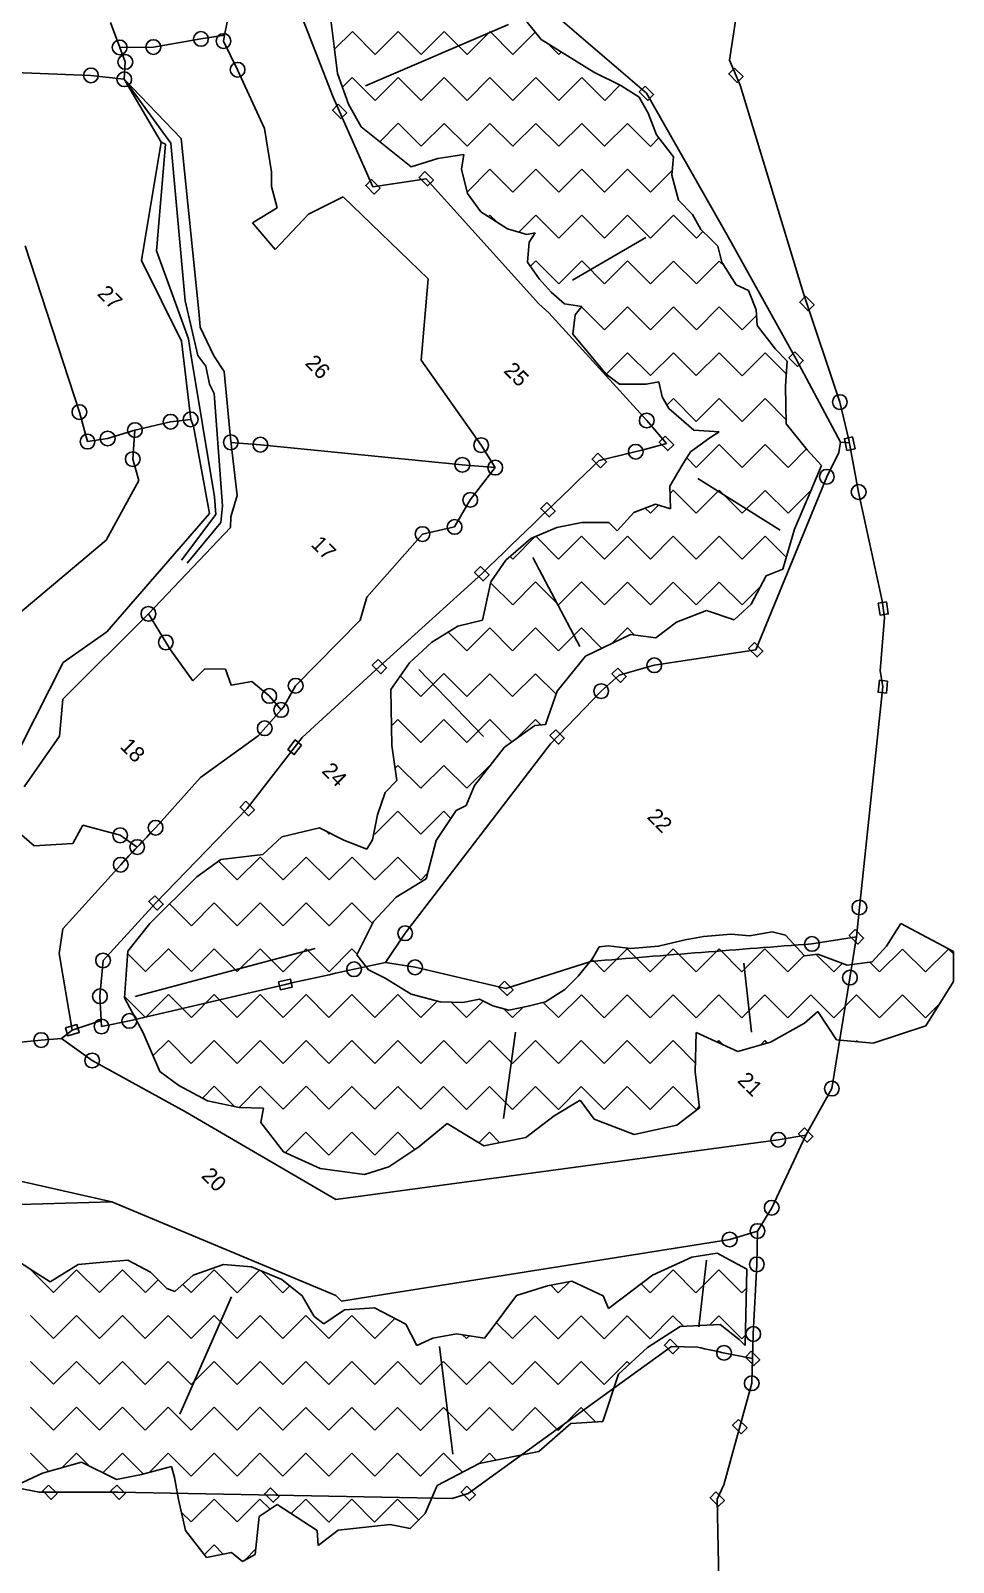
# Model space of a CAD drawing. Header units: metres. Extents: x 344416 to 346002, y 1760973 to 1763559.
# Drawn here: x 345371 to 345908, y 1761837 to 1762729 of the extents above; entities that cross this region are included whole.
import ezdxf

# ---------------------------------------------------------------- set-up
doc = ezdxf.new("R2010")
doc.units = ezdxf.units.M
doc.header["$MEASUREMENT"] = 0
for name, color, linetype in [('LINE_WATER', 4, 'Continuous'), ('POLY_HATCH', 12, 'Continuous'), ('POLY_PARCEL', 6, 'Continuous'), ('POLY_WATER', 4, 'Continuous'), ('SYM_ARROW', 1, 'Continuous'), ('TEXT_PARCEL', 7, 'Continuous'), ('V_BOUND_LINE', 7, 'Continuous')]:
    doc.layers.add(name, color=color, linetype=linetype)
doc.styles.add('TEXT_MAP', font='')
doc.styles.get('TEXT_MAP').set_extended_font_data('Kruti Dev 050')

msp = doc.modelspace()

# ---------------------------------------------------------------- linework, layer by layer
for points in [[(345780.58, 1762707.3), (345785.53, 1762702.34), (345782.11, 1762698.92), (345777.15, 1762703.88)], [(345728.5, 1762696.82), (345733.46, 1762691.86), (345730.03, 1762688.44), (345725.07, 1762693.39)], [(345549.91, 1762686.26), (345554.86, 1762681.31), (345551.43, 1762677.88), (345546.48, 1762682.84)], [(345600.4, 1762647.05), (345605.35, 1762642.09), (345601.92, 1762638.66), (345596.97, 1762643.62)], [(345569.31, 1762642.35), (345574.27, 1762637.39), (345570.84, 1762633.97), (345565.88, 1762638.92)], [(345821.95, 1762574.42), (345826.9, 1762569.47), (345823.47, 1762566.04), (345818.52, 1762571)], [(345815.6, 1762542.01), (345820.56, 1762537.05), (345817.13, 1762533.63), (345812.17, 1762538.59)], [(345740.21, 1762492.96), (345745.16, 1762488), (345741.73, 1762484.57), (345736.78, 1762489.53)], [(345849.22, 1762492.54), (345850.71, 1762485.69), (345845.98, 1762484.66), (345844.48, 1762491.51)], [(345701.09, 1762482.99), (345706.05, 1762478.03), (345702.62, 1762474.61), (345697.66, 1762479.57)], [(345671.22, 1762454.36), (345676.18, 1762449.4), (345672.75, 1762445.98), (345667.8, 1762450.93)], [(345632.72, 1762417.1), (345637.67, 1762412.14), (345634.24, 1762408.72), (345629.29, 1762413.67)], [(345868.98, 1762396.42), (345870.03, 1762389.49), (345865.23, 1762388.77), (345864.18, 1762395.7)], [(345792.16, 1762372.84), (345797.12, 1762367.88), (345793.69, 1762364.46), (345788.73, 1762369.42)], [(345573.11, 1762363), (345578.07, 1762358.05), (345574.64, 1762354.62), (345569.68, 1762359.58)], [(345712.58, 1762357.93), (345717.54, 1762352.98), (345714.11, 1762349.55), (345709.15, 1762354.51)], [(345869.67, 1762350.35), (345868.93, 1762343.38), (345864.11, 1762343.89), (345864.85, 1762350.86)], [(345676.52, 1762322.02), (345681.47, 1762317.06), (345678.04, 1762313.64), (345673.09, 1762318.6)], [(345528.6, 1762313.14), (345524.31, 1762307.59), (345520.48, 1762310.55), (345524.76, 1762316.1)], [(345496.22, 1762280.35), (345501.17, 1762275.4), (345497.74, 1762271.97), (345492.79, 1762276.93)], [(345443.08, 1762225.4), (345448.03, 1762220.45), (345444.6, 1762217.02), (345439.65, 1762221.98)], [(345850.77, 1762205.64), (345855.72, 1762200.68), (345852.29, 1762197.26), (345847.34, 1762202.21)], [(345515.23, 1762175.33), (345522.07, 1762176.87), (345523.13, 1762172.14), (345516.29, 1762170.6)], [(345646.7, 1762175.59), (345651.65, 1762170.63), (345648.22, 1762167.21), (345643.27, 1762172.16)], [(345391.08, 1762148.36), (345397.8, 1762150.33), (345399.17, 1762145.68), (345392.44, 1762143.71)], [(345821.27, 1762090.18), (345826.23, 1762085.22), (345822.8, 1762081.79), (345817.84, 1762086.75)], [(345743.15, 1761967.07), (345748.11, 1761962.12), (345744.68, 1761958.69), (345739.72, 1761963.65)], [(345790.29, 1761960.11), (345795.24, 1761955.16), (345791.81, 1761951.73), (345786.86, 1761956.69)], [(345782.88, 1761920.43), (345787.83, 1761915.48), (345784.4, 1761912.05), (345779.45, 1761917.01)], [(345381.35, 1761882.24), (345386.3, 1761877.29), (345382.87, 1761873.86), (345377.92, 1761878.82)], [(345420.95, 1761882.2), (345425.91, 1761877.24), (345422.48, 1761873.82), (345417.52, 1761878.78)], [(345510.53, 1761880.55), (345515.48, 1761875.59), (345512.05, 1761872.17), (345507.1, 1761877.12)], [(345624.82, 1761881.5), (345629.78, 1761876.54), (345626.35, 1761873.12), (345621.4, 1761878.08)], [(345769.74, 1761878.22), (345774.69, 1761873.26), (345771.26, 1761869.84), (345766.31, 1761874.8)]]:
    msp.add_lwpolyline(points, close=True)
for centre in [(345422.71, 1762719.37), (345442.3, 1762719.57), (345469.99, 1762724.27), (345483.12, 1762723.05), (345425.99, 1762710.91), (345405.95, 1762703.05), (345425.35, 1762700.81), (345491.31, 1762706.36), (345399.26, 1762507.01), (345841.84, 1762512.83), (345431.59, 1762496.55), (345452.32, 1762501.38), (345464.02, 1762502.75), (345729.45, 1762502.12), (345403.96, 1762489.8), (345415.69, 1762491.62), (345487.41, 1762489.38), (345504.59, 1762488.02), (345633.08, 1762487.72), (345430.29, 1762479.61), (345723.07, 1762483.9), (345622.13, 1762476.29), (345641.27, 1762474.67), (345834.3, 1762469.33), (345852.8, 1762460.45), (345626.72, 1762455.88), (345598.95, 1762435.98), (345617.62, 1762440.11), (345439.45, 1762389.53), (345449.58, 1762372.89), (345733.86, 1762359.58), (345525.11, 1762347.64), (345702.96, 1762344.51), (345509.75, 1762341.73), (345516.67, 1762333.57), (345507.13, 1762322.87), (345443.62, 1762264.94), (345422.97, 1762260.56), (345432.9, 1762253.69), (345423.3, 1762243.43), (345853.23, 1762218.53), (345588.84, 1762203.52), (345825.61, 1762197.32), (345413.06, 1762187.68), (345594.62, 1762183.69), (345559.13, 1762182.55), (345847.71, 1762177.69), (345411.21, 1762166.85), (345412.14, 1762149.25), (345428.34, 1762152.48), (345377, 1762141.34), (345406.7, 1762129.42), (345837.21, 1762113.06), (345806.03, 1762083.29), (345802.22, 1762043.69), (345777.73, 1762025.2), (345793.94, 1762030.09), (345793.55, 1762010.71), (345791.48, 1761970.18), (345774.48, 1761959.18), (345790.6, 1761941.47)]:
    msp.add_circle(centre, 4.29)
at = {"layer": 'LINE_WATER'}
for p, q in [((345425.35, 1762700.81), (345452.42, 1762663.58)), ((345444.06, 1762600.83), (345449.42, 1762662.95)), ((345449.42, 1762662.95), (345446.88, 1762664.08)), ((345452.42, 1762663.58), (345460.78, 1762571.81)), ((345462.76, 1762549.72), (345444.06, 1762600.83)), ((345460.78, 1762571.81), (345468.11, 1762540)), ((345463.87, 1762541.98), (345462.76, 1762549.72)), ((345477.86, 1762457.71), (345463.87, 1762541.98)), ((345468.11, 1762540), (345472.79, 1762533.76)), ((345472.79, 1762533.76), (345474.97, 1762523.17)), ((345474.97, 1762523.17), (345477.77, 1762517.87)), ((345477.77, 1762517.87), (345482.6, 1762452.49)), ((345478.64, 1762447.27), (345477.86, 1762457.71)), ((345458.7, 1762420.81), (345478.64, 1762447.27)), ((345482.6, 1762452.49), (345481.6, 1762442.75)), ((345481.6, 1762442.75), (345461.97, 1762419.09))]:
    msp.add_line(p, q, dxfattribs=at)
at = {"layer": 'POLY_HATCH'}
for p, q in [((345545.67, 1762735.38), (345547.62, 1762719.81)), ((345668.07, 1762723.96), (345654.94, 1762740.03)), ((345698.72, 1762704.96), (345668.07, 1762723.96)), ((345547.62, 1762719.81), (345549.57, 1762704.25)), ((345549.57, 1762704.25), (345555.9, 1762686.24)), ((345714.29, 1762697.16), (345698.72, 1762704.96)), ((345724.99, 1762690.34), (345714.29, 1762697.16)), ((345730.35, 1762681.09), (345724.99, 1762690.34)), ((345555.9, 1762686.24), (345563.2, 1762673.1)), ((345735.21, 1762668.44), (345730.35, 1762681.09)), ((345563.2, 1762673.1), (345592.39, 1762649.72)), ((345744.98, 1762655.65), (345735.21, 1762668.44)), ((345592.39, 1762649.72), (345607.95, 1762654.57)), ((345607.95, 1762654.57), (345623.03, 1762656.98)), ((345623.03, 1762656.98), (345621.7, 1762648.36)), ((345744.01, 1762644.95), (345744.98, 1762655.65)), ((345621.7, 1762648.36), (345625.1, 1762634.25)), ((345747.9, 1762630.35), (345744.01, 1762644.95)), ((345625.1, 1762634.25), (345632.89, 1762623.54)), ((345756.17, 1762622.07), (345747.9, 1762630.35)), ((345632.89, 1762623.54), (345648.46, 1762613.8)), ((345761.04, 1762613.31), (345756.17, 1762622.07)), ((345648.46, 1762613.8), (345659.64, 1762610.38)), ((345659.64, 1762610.38), (345664.51, 1762611.35)), ((345664.51, 1762611.35), (345661.11, 1762606)), ((345766.88, 1762607.47), (345761.04, 1762613.31)), ((345770.77, 1762603.57), (345766.88, 1762607.47)), ((345661.11, 1762606), (345660.13, 1762594.33)), ((345773.21, 1762594.33), (345770.77, 1762603.57)), ((345660.13, 1762594.33), (345666.95, 1762584.59)), ((345781.48, 1762581.18), (345773.21, 1762594.33)), ((345666.95, 1762584.59), (345673.76, 1762576.8)), ((345788.78, 1762577.77), (345781.48, 1762581.18)), ((345673.76, 1762576.8), (345681.54, 1762569.98)), ((345793.16, 1762566.58), (345788.78, 1762577.77)), ((345681.54, 1762569.98), (345691.76, 1762568.51)), ((345687.87, 1762563.65), (345686.41, 1762552.47)), ((345691.76, 1762568.51), (345687.87, 1762563.65)), ((345793.64, 1762557.34), (345793.16, 1762566.58)), ((345804.35, 1762543.7), (345793.64, 1762557.34)), ((345686.41, 1762552.47), (345705.87, 1762529.1)), ((345811.16, 1762536.69), (345804.35, 1762543.7)), ((345810.19, 1762522.1), (345811.16, 1762536.69)), ((345705.87, 1762529.1), (345713.66, 1762523.25)), ((345713.66, 1762523.25), (345729.22, 1762523.24)), ((345729.22, 1762523.24), (345736.52, 1762524.69)), ((345736.52, 1762524.69), (345738.47, 1762515.93)), ((345810.68, 1762500.21), (345810.19, 1762522.1)), ((345738.47, 1762515.93), (345742.36, 1762509.12)), ((345742.36, 1762509.12), (345756.96, 1762496.45)), ((345822.84, 1762485.11), (345810.68, 1762500.21)), ((345766.2, 1762492.07), (345755.01, 1762483.81)), ((345756.96, 1762496.45), (345771.55, 1762495.46)), ((345771.55, 1762495.46), (345766.2, 1762492.07)), ((345755.01, 1762483.81), (345750.15, 1762476.03)), ((345831.12, 1762475.86), (345822.84, 1762485.11)), ((345750.15, 1762476.03), (345742.86, 1762463.88)), ((345823.34, 1762457.39), (345831.12, 1762475.86)), ((345742.86, 1762463.88), (345743.34, 1762450.74)), ((345815.56, 1762438.91), (345823.34, 1762457.39)), ((345721.9, 1762448.48), (345712.17, 1762437.78)), ((345734.55, 1762453.33), (345721.9, 1762448.48)), ((345743.34, 1762450.74), (345734.55, 1762453.33)), ((345677.15, 1762439.77), (345662.07, 1762433.46)), ((345691.74, 1762442.67), (345677.15, 1762439.77)), ((345707.31, 1762442.65), (345691.74, 1762442.67)), ((345712.17, 1762437.78), (345707.31, 1762442.65)), ((345808.75, 1762415.57), (345815.56, 1762438.91)), ((345662.07, 1762433.46), (345647.48, 1762420.83)), ((345647.48, 1762420.83), (345638.73, 1762408.19)), ((345790.27, 1762395.16), (345799.02, 1762411.69)), ((345799.02, 1762411.69), (345808.75, 1762415.57)), ((345638.73, 1762408.19), (345633.87, 1762385.82)), ((345780.39, 1762386.12), (345790.27, 1762395.16)), ((345633.87, 1762385.82), (345619.5, 1762382.34)), ((345734.67, 1762375.47), (345746.83, 1762384.7)), ((345746.83, 1762384.7), (345764.34, 1762391.49)), ((345764.34, 1762391.49), (345780.39, 1762386.12)), ((345619.5, 1762382.34), (345604.43, 1762373.11)), ((345693.81, 1762364.81), (345720.08, 1762377.43)), ((345720.08, 1762377.43), (345734.67, 1762375.47)), ((345604.43, 1762373.11), (345591.29, 1762360.97)), ((345591.29, 1762360.97), (345580.6, 1762345.41)), ((345677.28, 1762344.4), (345693.81, 1762364.81)), ((345580.6, 1762345.41), (345581.09, 1762312.82)), ((345670.59, 1762325.07), (345677.28, 1762344.4)), ((345646.76, 1762311.96), (345664.27, 1762324.59)), ((345664.27, 1762324.59), (345670.59, 1762325.07)), ((345581.09, 1762312.82), (345584.01, 1762292.39)), ((345629.25, 1762289.6), (345646.76, 1762311.96)), ((345584.01, 1762292.39), (345577.2, 1762285.58)), ((345624.39, 1762277.93), (345629.25, 1762289.6)), ((345577.2, 1762285.58), (345572.83, 1762272.45)), ((345618.55, 1762275.02), (345624.39, 1762277.93)), ((345572.83, 1762272.45), (345569.91, 1762257.86)), ((345606.88, 1762257.52), (345618.55, 1762275.02)), ((345517.14, 1762259.63), (345505.95, 1762249.43)), ((345539.03, 1762264.96), (345517.14, 1762259.63)), ((345553.14, 1762257.64), (345539.03, 1762264.96)), ((345566.51, 1762252.52), (345553.14, 1762257.64)), ((345569.91, 1762257.86), (345566.51, 1762252.52)), ((345601.05, 1762235.15), (345606.88, 1762257.52)), ((345481.63, 1762246.53), (345467.53, 1762236.33)), ((345505.95, 1762249.43), (345481.63, 1762246.53)), ((345467.53, 1762236.33), (345440.29, 1762209.12)), ((345583.54, 1762224.46), (345601.05, 1762235.15)), ((345570.41, 1762210.37), (345583.54, 1762224.46)), ((345440.29, 1762209.12), (345427.52, 1762193.14)), ((345560.68, 1762190.92), (345570.41, 1762210.37)), ((345877.29, 1762209.2), (345869.03, 1762196.08)), ((345907.92, 1762192.96), (345877.29, 1762209.2)), ((345751.8, 1762199.61), (345736.29, 1762196.09)), ((345762.5, 1762201.54), (345751.8, 1762199.61)), ((345778.55, 1762202.98), (345762.5, 1762201.54)), ((345789.25, 1762202), (345778.55, 1762202.98)), ((345802.38, 1762204.42), (345789.25, 1762202)), ((345810.17, 1762202.47), (345802.38, 1762204.42)), ((345821.36, 1762190.29), (345810.17, 1762202.47)), ((345427.52, 1762193.14), (345425.58, 1762165.91)), ((345567.5, 1762182.16), (345560.68, 1762190.92)), ((345697.86, 1762188.83), (345689.59, 1762178.63)), ((345701.75, 1762195.64), (345697.86, 1762188.83)), ((345707.1, 1762196.12), (345701.75, 1762195.64)), ((345720.23, 1762194.65), (345707.1, 1762196.12)), ((345736.29, 1762196.09), (345720.23, 1762194.65)), ((345829.14, 1762191.26), (345821.36, 1762190.29)), ((345846.17, 1762184.92), (345829.14, 1762191.26)), ((345869.03, 1762196.08), (345860.76, 1762186.85)), ((345907.92, 1762175.45), (345907.92, 1762192.96)), ((345577.23, 1762177.29), (345567.5, 1762182.16)), ((345860.76, 1762186.85), (345846.17, 1762184.92)), ((345592.31, 1762168.03), (345577.23, 1762177.29)), ((345681.81, 1762170.85), (345670.62, 1762163.57)), ((345689.59, 1762178.63), (345681.81, 1762170.85)), ((345891.87, 1762149.69), (345907.92, 1762175.45)), ((345425.58, 1762165.91), (345436.29, 1762145.46)), ((345609.33, 1762163.63), (345592.31, 1762168.03)), ((345622.47, 1762163.13), (345609.33, 1762163.63)), ((345632.2, 1762165.07), (345622.47, 1762163.13)), ((345639.98, 1762161.17), (345632.2, 1762165.07)), ((345649.22, 1762158.73), (345639.98, 1762161.17)), ((345660.41, 1762161.15), (345649.22, 1762158.73)), ((345670.62, 1762163.57), (345660.41, 1762161.15)), ((345821.34, 1762151.22), (345829.12, 1762158.02)), ((345829.12, 1762158.02), (345839.83, 1762141.47)), ((345436.29, 1762145.46), (345446.02, 1762123.08)), ((345757.74, 1762122.87), (345758.22, 1762145.73)), ((345758.22, 1762145.73), (345782.43, 1762134.73)), ((345801.4, 1762140.06), (345821.34, 1762151.22)), ((345861.23, 1762139.51), (345891.87, 1762149.69)), ((345782.43, 1762134.73), (345801.4, 1762140.06)), ((345839.83, 1762141.47), (345861.23, 1762139.51)), ((345446.02, 1762123.08), (345457.21, 1762114.8)), ((345760.18, 1762101.95), (345757.74, 1762122.87)), ((345457.21, 1762114.8), (345473.75, 1762106.02)), ((345473.75, 1762106.02), (345492.23, 1762102.11)), ((345492.23, 1762102.11), (345506.34, 1762101.61)), ((345506.34, 1762101.61), (345504.88, 1762093.34)), ((345675.54, 1762097.18), (345690.62, 1762106.4)), ((345690.62, 1762106.4), (345698.89, 1762095.2)), ((345747.05, 1762091.75), (345760.18, 1762101.95)), ((345504.88, 1762093.34), (345518.02, 1762076.3)), ((345596.82, 1762079.14), (345613.36, 1762092.74)), ((345613.36, 1762092.74), (345634.68, 1762079.71)), ((345659, 1762084.55), (345675.54, 1762097.18)), ((345698.89, 1762095.2), (345722.24, 1762086.42)), ((345722.24, 1762086.42), (345747.05, 1762091.75)), ((345634.68, 1762079.71), (345659, 1762084.55)), ((345518.02, 1762076.3), (345539.43, 1762066.55)), ((345579.31, 1762067.48), (345596.82, 1762079.14)), ((345539.43, 1762066.55), (345565.21, 1762063.12)), ((345565.21, 1762063.12), (345579.31, 1762067.48)), ((345372.18, 1762006.88), (345357.11, 1762016.94)), ((345398.56, 1762010.62), (345382.23, 1762000.59)), ((345411.12, 1762011.86), (345398.56, 1762010.62)), ((345427.45, 1762013.1), (345411.12, 1762011.86)), ((345440.64, 1762006.18), (345427.45, 1762013.1)), ((345483.13, 1762010.65), (345465.54, 1762004.38)), ((345499.46, 1762009.37), (345483.13, 1762010.65)), ((345517.04, 1762001.82), (345499.46, 1762009.37)), ((345755.79, 1762014.96), (345732.79, 1762004.37)), ((345770.38, 1762017.16), (345755.79, 1762014.96)), ((345787.63, 1762007.85), (345770.38, 1762017.16)), ((345382.23, 1762000.59), (345372.18, 1762006.88)), ((345450.06, 1761996.75), (345440.64, 1762006.18)), ((345465.54, 1762004.38), (345454.87, 1761994.97)), ((345528.98, 1761992.38), (345517.04, 1762001.82)), ((345685.91, 1762000.88), (345671.75, 1761998.24)), ((345704.04, 1761992.46), (345685.91, 1762000.88)), ((345732.79, 1762004.37), (345715.1, 1761991.12)), ((345786.83, 1761963.49), (345787.63, 1762007.85)), ((345454.87, 1761994.97), (345450.06, 1761996.75)), ((345535.89, 1761980.44), (345528.98, 1761992.38)), ((345653.62, 1761992.51), (345638.89, 1761972.8)), ((345671.75, 1761998.24), (345653.62, 1761992.51)), ((345707.14, 1761984.94), (345704.04, 1761992.46)), ((345553.47, 1761984.19), (345541.54, 1761976.04)), ((345571.06, 1761985.43), (345553.47, 1761984.19)), ((345589.27, 1761975.99), (345571.06, 1761985.43)), ((345715.1, 1761991.12), (345707.14, 1761984.94)), ((345541.54, 1761976.04), (345535.89, 1761980.44)), ((345595.56, 1761963.42), (345589.27, 1761975.99)), ((345729.82, 1761962.39), (345749.01, 1761974.58)), ((345749.01, 1761974.58), (345772.28, 1761975.72)), ((345772.28, 1761975.72), (345783.34, 1761966.98)), ((345604.98, 1761967.81), (345595.56, 1761963.42)), ((345618.79, 1761970.31), (345604.98, 1761967.81)), ((345635.12, 1761967.78), (345618.79, 1761970.31)), ((345638.89, 1761972.8), (345635.12, 1761967.78)), ((345783.34, 1761966.98), (345786.83, 1761963.49)), ((345712.95, 1761946.7), (345729.82, 1761962.39)), ((345703.98, 1761919.13), (345712.95, 1761946.7)), ((345666.75, 1761901.71), (345685.36, 1761917.98)), ((345685.36, 1761917.98), (345703.98, 1761919.13)), ((345377.72, 1761889.07), (345400.41, 1761895.45)), ((345400.41, 1761895.45), (345420.78, 1761885.54)), ((345607.41, 1761882), (345631.84, 1761894.77)), ((345631.84, 1761894.77), (345666.75, 1761901.71)), ((345351.31, 1761876.84), (345377.72, 1761889.07)), ((345420.78, 1761885.54), (345435.32, 1761888.43)), ((345435.32, 1761888.43), (345452.77, 1761893.06)), ((345452.77, 1761893.06), (345454.52, 1761886.66)), ((345454.52, 1761886.66), (345456.85, 1761873.86)), ((345600.43, 1761865.71), (345607.41, 1761882)), ((345456.85, 1761873.86), (345460.93, 1761855.82)), ((345503.98, 1761863.92), (345514.45, 1761870.89)), ((345514.45, 1761870.89), (345537.72, 1761855.74)), ((345501.65, 1761841.81), (345503.98, 1761863.92)), ((345549.82, 1761855.88), (345580.07, 1761859.33)), ((345580.07, 1761859.33), (345591.7, 1761856.99)), ((345591.7, 1761856.99), (345600.43, 1761865.71)), ((345460.93, 1761855.82), (345473.15, 1761840.1)), ((345537.72, 1761855.74), (345538.31, 1761847.01)), ((345538.31, 1761847.01), (345549.82, 1761855.88)), ((345473.15, 1761840.1), (345487.69, 1761842.99)), ((345487.69, 1761842.99), (345494.09, 1761837.75)), ((345494.09, 1761837.75), (345501.65, 1761841.81))]:
    msp.add_line(p, q, dxfattribs=at)
at = {"layer": 'POLY_HATCH', "linetype": 'Continuous'}
for p, q in [((345547.81, 1762718.28), (345558.12, 1762728.58)), ((345558.12, 1762728.58), (345571.47, 1762715.22)), ((345571.47, 1762715.22), (345584.83, 1762728.57)), ((345584.83, 1762728.57), (345598.17, 1762715.21)), ((345598.17, 1762715.21), (345611.53, 1762728.55)), ((345611.53, 1762728.55), (345624.88, 1762715.2)), ((345624.88, 1762715.2), (345638.24, 1762728.54)), ((345638.24, 1762728.54), (345651.58, 1762715.18)), ((345651.58, 1762715.18), (345664.61, 1762728.2)), ((345671.83, 1762721.63), (345678.29, 1762715.17)), ((345678.29, 1762715.17), (345679.81, 1762716.69)), ((345552.41, 1762696.17), (345558.11, 1762701.87)), ((345558.11, 1762701.87), (345571.46, 1762688.51)), ((345571.46, 1762688.51), (345584.82, 1762701.86)), ((345584.82, 1762701.86), (345598.16, 1762688.5)), ((345598.16, 1762688.5), (345611.52, 1762701.85)), ((345611.52, 1762701.85), (345624.87, 1762688.49)), ((345624.87, 1762688.49), (345638.22, 1762701.84)), ((345638.22, 1762701.84), (345651.57, 1762688.48)), ((345651.57, 1762688.48), (345664.93, 1762701.83)), ((345664.93, 1762701.83), (345678.28, 1762688.47)), ((345678.28, 1762688.47), (345691.63, 1762701.82)), ((345691.63, 1762701.82), (345704.98, 1762688.46)), ((345704.98, 1762688.46), (345713.89, 1762697.36)), ((345574.05, 1762664.41), (345584.8, 1762675.16)), ((345584.8, 1762675.16), (345598.15, 1762661.8)), ((345598.15, 1762661.8), (345611.51, 1762675.14)), ((345611.51, 1762675.14), (345624.86, 1762661.79)), ((345624.86, 1762661.79), (345638.21, 1762675.13)), ((345638.21, 1762675.13), (345651.56, 1762661.78)), ((345651.56, 1762661.78), (345664.92, 1762675.12)), ((345664.92, 1762675.12), (345678.26, 1762661.76)), ((345678.26, 1762661.76), (345691.62, 1762675.11)), ((345691.62, 1762675.11), (345704.97, 1762661.75)), ((345704.97, 1762661.75), (345718.33, 1762675.1)), ((345718.33, 1762675.1), (345731.67, 1762661.74)), ((345731.67, 1762661.74), (345736.58, 1762666.65)), ((345624.89, 1762635.13), (345638.2, 1762648.43)), ((345638.2, 1762648.43), (345651.55, 1762635.07)), ((345651.55, 1762635.07), (345664.91, 1762648.42)), ((345664.91, 1762648.42), (345678.25, 1762635.06)), ((345678.25, 1762635.06), (345691.61, 1762648.41)), ((345691.61, 1762648.41), (345704.96, 1762635.05)), ((345704.96, 1762635.05), (345718.31, 1762648.39)), ((345718.31, 1762648.39), (345731.66, 1762635.04)), ((345731.66, 1762635.04), (345744.25, 1762647.62)), ((345637.27, 1762620.8), (345638.19, 1762621.72)), ((345638.19, 1762621.72), (345642.19, 1762617.72)), ((345654.98, 1762611.81), (345664.89, 1762621.71)), ((345664.89, 1762621.71), (345678.24, 1762608.36)), ((345678.24, 1762608.36), (345691.6, 1762621.7)), ((345691.6, 1762621.7), (345704.95, 1762608.34)), ((345704.95, 1762608.34), (345718.3, 1762621.69)), ((345718.3, 1762621.69), (345731.65, 1762608.33)), ((345731.65, 1762608.33), (345745.01, 1762621.68)), ((345745.01, 1762621.68), (345758.35, 1762608.32)), ((345758.35, 1762608.32), (345762.19, 1762612.16)), ((345661.81, 1762591.94), (345664.88, 1762595.01)), ((345664.88, 1762595.01), (345678.23, 1762581.65)), ((345678.23, 1762581.65), (345691.59, 1762595)), ((345691.59, 1762595), (345704.93, 1762581.64)), ((345704.93, 1762581.64), (345718.29, 1762594.99)), ((345718.29, 1762594.99), (345731.64, 1762581.63)), ((345731.64, 1762581.63), (345745, 1762594.97)), ((345745, 1762594.97), (345758.34, 1762581.62)), ((345758.34, 1762581.62), (345771.7, 1762594.96)), ((345771.7, 1762594.96), (345774.68, 1762591.98)), ((345691.58, 1762568.29), (345704.92, 1762554.93)), ((345704.92, 1762554.93), (345718.28, 1762568.28)), ((345718.28, 1762568.28), (345731.63, 1762554.92)), ((345731.63, 1762554.92), (345744.99, 1762568.27)), ((345744.99, 1762568.27), (345758.33, 1762554.91)), ((345758.33, 1762554.91), (345771.69, 1762568.26)), ((345771.69, 1762568.26), (345785.04, 1762554.9)), ((345785.04, 1762554.9), (345793.33, 1762563.19)), ((345705.83, 1762529.15), (345718.27, 1762541.58)), ((345718.27, 1762541.58), (345731.62, 1762528.22)), ((345731.62, 1762528.22), (345744.97, 1762541.57)), ((345744.97, 1762541.57), (345758.32, 1762528.21)), ((345758.32, 1762528.21), (345771.68, 1762541.55)), ((345771.68, 1762541.55), (345785.02, 1762528.2)), ((345785.02, 1762528.2), (345798.38, 1762541.54)), ((345798.38, 1762541.54), (345810.66, 1762529.25)), ((345741.22, 1762511.12), (345744.96, 1762514.86)), ((345744.96, 1762514.86), (345758.31, 1762501.5)), ((345758.31, 1762501.5), (345771.67, 1762514.85)), ((345771.67, 1762514.85), (345785.01, 1762501.49)), ((345785.01, 1762501.49), (345798.37, 1762514.84)), ((345798.37, 1762514.84), (345810.63, 1762502.57)), ((345758.3, 1762474.8), (345771.66, 1762488.15)), ((345771.66, 1762488.15), (345785, 1762474.79)), ((345785, 1762474.79), (345798.36, 1762488.13)), ((345798.36, 1762488.13), (345811.71, 1762474.78)), ((345811.71, 1762474.78), (345822.49, 1762485.55)), ((345752.81, 1762480.29), (345758.3, 1762474.8)), ((345743.02, 1762459.53), (345744.94, 1762461.45)), ((345744.94, 1762461.45), (345758.29, 1762448.09)), ((345758.29, 1762448.09), (345771.64, 1762461.44)), ((345771.64, 1762461.44), (345784.99, 1762448.08)), ((345784.99, 1762448.08), (345798.35, 1762461.43)), ((345798.35, 1762461.43), (345811.7, 1762448.07)), ((345811.7, 1762448.07), (345825.02, 1762461.38)), ((345728.63, 1762451.06), (345731.58, 1762448.11)), ((345731.58, 1762448.11), (345736.29, 1762452.81)), ((345651.46, 1762421.44), (345664.51, 1762434.48)), ((345664.94, 1762434.66), (345678.16, 1762421.42)), ((345678.16, 1762421.42), (345691.52, 1762434.77)), ((345691.52, 1762434.77), (345704.87, 1762421.41)), ((345704.87, 1762421.41), (345718.22, 1762434.76)), ((345718.22, 1762434.76), (345731.57, 1762421.4)), ((345731.57, 1762421.4), (345744.93, 1762434.75)), ((345744.93, 1762434.75), (345758.27, 1762421.39)), ((345758.27, 1762421.39), (345771.63, 1762434.74)), ((345771.63, 1762434.74), (345784.98, 1762421.38)), ((345784.98, 1762421.38), (345798.34, 1762434.72)), ((345798.34, 1762434.72), (345810.72, 1762422.33)), ((345649.94, 1762422.96), (345651.46, 1762421.44)), ((345638.6, 1762407.59), (345651.45, 1762394.73)), ((345651.45, 1762394.73), (345664.8, 1762408.08)), ((345664.8, 1762408.08), (345678.15, 1762394.72)), ((345678.15, 1762394.72), (345691.51, 1762408.07)), ((345691.51, 1762408.07), (345704.85, 1762394.71)), ((345704.85, 1762394.71), (345718.21, 1762408.05)), ((345718.21, 1762408.05), (345731.56, 1762394.7)), ((345731.56, 1762394.7), (345744.92, 1762408.04)), ((345744.92, 1762408.04), (345758.26, 1762394.69)), ((345758.26, 1762394.69), (345771.62, 1762408.03)), ((345771.62, 1762408.03), (345784.97, 1762394.67)), ((345784.97, 1762394.67), (345795.68, 1762405.38)), ((345613.88, 1762378.9), (345624.73, 1762368.04)), ((345624.73, 1762368.04), (345638.09, 1762381.38)), ((345638.09, 1762381.38), (345651.43, 1762368.03)), ((345651.43, 1762368.03), (345664.79, 1762381.37)), ((345664.79, 1762381.37), (345678.14, 1762368.01)), ((345678.14, 1762368.01), (345691.5, 1762381.36)), ((345691.5, 1762381.36), (345703.42, 1762369.43)), ((345708.91, 1762372.06), (345718.2, 1762381.35)), ((345718.2, 1762381.35), (345722.43, 1762377.12)), ((345586.04, 1762353.33), (345598.01, 1762341.34)), ((345598.01, 1762341.34), (345611.37, 1762354.69)), ((345611.37, 1762354.69), (345624.72, 1762341.33)), ((345624.72, 1762341.33), (345638.08, 1762354.68)), ((345638.08, 1762354.68), (345651.42, 1762341.32)), ((345651.42, 1762341.32), (345664.78, 1762354.67)), ((345664.78, 1762354.67), (345676.7, 1762342.74)), ((345580.92, 1762324.26), (345584.66, 1762328)), ((345584.66, 1762328), (345598, 1762314.64)), ((345598, 1762314.64), (345611.36, 1762327.99)), ((345611.36, 1762327.99), (345624.71, 1762314.63)), ((345624.71, 1762314.63), (345638.06, 1762327.98)), ((345638.06, 1762327.98), (345651.01, 1762315.02)), ((345653.91, 1762317.12), (345664.77, 1762327.96)), ((345664.77, 1762327.96), (345667.87, 1762324.86)), ((345582.98, 1762299.63), (345584.64, 1762301.29)), ((345584.64, 1762301.29), (345597.99, 1762287.94)), ((345597.99, 1762287.94), (345611.35, 1762301.28)), ((345611.35, 1762301.28), (345624.7, 1762287.92)), ((345624.7, 1762287.92), (345638.05, 1762301.27)), ((345638.05, 1762301.27), (345638.24, 1762301.08)), ((345571.27, 1762261.24), (345584.63, 1762274.59)), ((345584.63, 1762274.59), (345597.98, 1762261.23)), ((345597.98, 1762261.23), (345611.34, 1762274.58)), ((345611.34, 1762274.58), (345615.49, 1762270.42)), ((345542.85, 1762262.98), (345544.57, 1762261.25)), ((345544.57, 1762261.25), (345545.12, 1762261.8)), ((345570.7, 1762261.82), (345571.27, 1762261.24)), ((345480.22, 1762245.51), (345491.15, 1762234.57)), ((345491.15, 1762234.57), (345504.51, 1762247.92)), ((345504.51, 1762247.92), (345517.85, 1762234.56)), ((345517.85, 1762234.56), (345531.21, 1762247.91)), ((345531.21, 1762247.91), (345544.56, 1762234.55)), ((345544.56, 1762234.55), (345557.92, 1762247.9)), ((345557.92, 1762247.9), (345571.26, 1762234.54)), ((345571.26, 1762234.54), (345584.62, 1762247.88)), ((345584.62, 1762247.88), (345597.97, 1762234.53)), ((345597.97, 1762234.53), (345601.92, 1762238.47)), ((345451.75, 1762220.57), (345464.43, 1762207.88)), ((345464.43, 1762207.88), (345477.79, 1762221.23)), ((345477.79, 1762221.23), (345491.14, 1762207.87)), ((345491.14, 1762207.87), (345504.5, 1762221.21)), ((345504.5, 1762221.21), (345517.84, 1762207.86)), ((345517.84, 1762207.86), (345531.2, 1762221.2)), ((345531.2, 1762221.2), (345544.55, 1762207.85)), ((345544.55, 1762207.85), (345557.91, 1762221.19)), ((345557.91, 1762221.19), (345569.84, 1762209.24)), ((345427.4, 1762191.51), (345437.72, 1762181.19)), ((345437.72, 1762181.19), (345451.08, 1762194.53)), ((345451.08, 1762194.53), (345464.42, 1762181.17)), ((345464.42, 1762181.17), (345477.78, 1762194.52)), ((345477.78, 1762194.52), (345491.13, 1762181.16)), ((345491.13, 1762181.16), (345504.49, 1762194.51)), ((345504.49, 1762194.51), (345517.83, 1762181.15)), ((345517.83, 1762181.15), (345531.19, 1762194.5)), ((345531.19, 1762194.5), (345544.54, 1762181.14)), ((345544.54, 1762181.14), (345557.89, 1762194.49)), ((345557.89, 1762194.49), (345560.94, 1762191.44)), ((345697.48, 1762188.36), (345704.76, 1762181.07)), ((345704.76, 1762181.07), (345718.12, 1762194.42)), ((345718.12, 1762194.42), (345731.47, 1762181.06)), ((345731.47, 1762181.06), (345744.83, 1762194.41)), ((345744.83, 1762194.41), (345758.17, 1762181.05)), ((345758.17, 1762181.05), (345771.53, 1762194.4)), ((345771.53, 1762194.4), (345784.88, 1762181.04)), ((345784.88, 1762181.04), (345798.23, 1762194.38)), ((345798.23, 1762194.38), (345811.58, 1762181.03)), ((345811.58, 1762181.03), (345821.12, 1762190.55)), ((345828.17, 1762191.14), (345838.29, 1762181.02)), ((345864.99, 1762181), (345878.35, 1762194.35)), ((345878.35, 1762194.35), (345891.69, 1762180.99)), ((345891.69, 1762180.99), (345905.05, 1762194.34)), ((345905.05, 1762194.34), (345907.92, 1762191.47)), ((345838.29, 1762181.02), (345843.27, 1762185.99)), ((345859.34, 1762186.66), (345864.99, 1762181)), ((345425.63, 1762166.57), (345437.71, 1762154.48)), ((345437.71, 1762154.48), (345451.06, 1762167.83)), ((345451.06, 1762167.83), (345464.41, 1762154.47)), ((345464.41, 1762154.47), (345477.77, 1762167.82)), ((345477.77, 1762167.82), (345491.12, 1762154.46)), ((345491.12, 1762154.46), (345504.47, 1762167.81)), ((345504.47, 1762167.81), (345517.82, 1762154.45)), ((345517.82, 1762154.45), (345531.18, 1762167.79)), ((345531.18, 1762167.79), (345544.52, 1762154.44)), ((345544.52, 1762154.44), (345557.88, 1762167.78)), ((345557.88, 1762167.78), (345571.23, 1762154.42)), ((345571.23, 1762154.42), (345584.59, 1762167.77)), ((345584.59, 1762167.77), (345597.93, 1762154.41)), ((345597.93, 1762154.41), (345607.61, 1762164.08)), ((345615.66, 1762163.39), (345624.64, 1762154.4)), ((345624.64, 1762154.4), (345634.27, 1762164.03)), ((345669.2, 1762163.23), (345678.05, 1762154.38)), ((345678.05, 1762154.38), (345691.41, 1762167.73)), ((345691.41, 1762167.73), (345704.75, 1762154.37)), ((345704.75, 1762154.37), (345718.11, 1762167.71)), ((345718.11, 1762167.71), (345731.46, 1762154.36)), ((345731.46, 1762154.36), (345744.81, 1762167.7)), ((345744.81, 1762167.7), (345758.16, 1762154.34)), ((345758.16, 1762154.34), (345771.52, 1762167.69)), ((345771.52, 1762167.69), (345784.87, 1762154.33)), ((345784.87, 1762154.33), (345798.22, 1762167.68)), ((345798.22, 1762167.68), (345811.57, 1762154.32)), ((345811.57, 1762154.32), (345824.93, 1762167.67)), ((345824.93, 1762167.67), (345838.27, 1762154.31)), ((345838.27, 1762154.31), (345851.63, 1762167.66)), ((345851.63, 1762167.66), (345864.98, 1762154.3)), ((345864.98, 1762154.3), (345878.34, 1762167.65)), ((345878.34, 1762167.65), (345891.68, 1762154.29)), ((345891.68, 1762154.29), (345899.77, 1762162.37)), ((345646.22, 1762159.52), (345651.34, 1762154.39)), ((345651.34, 1762154.39), (345657.47, 1762160.51)), ((345442.07, 1762132.15), (345451.05, 1762141.12)), ((345451.05, 1762141.12), (345464.4, 1762127.77)), ((345464.4, 1762127.77), (345477.76, 1762141.11)), ((345477.76, 1762141.11), (345491.1, 1762127.75)), ((345491.1, 1762127.75), (345504.46, 1762141.1)), ((345504.46, 1762141.1), (345517.81, 1762127.74)), ((345517.81, 1762127.74), (345531.17, 1762141.09)), ((345531.17, 1762141.09), (345544.51, 1762127.73)), ((345544.51, 1762127.73), (345557.87, 1762141.08)), ((345557.87, 1762141.08), (345571.22, 1762127.72)), ((345571.22, 1762127.72), (345584.58, 1762141.07)), ((345584.58, 1762141.07), (345597.92, 1762127.71)), ((345597.92, 1762127.71), (345611.28, 1762141.06)), ((345611.28, 1762141.06), (345624.63, 1762127.7)), ((345624.63, 1762127.7), (345637.98, 1762141.04)), ((345637.98, 1762141.04), (345651.33, 1762127.69)), ((345651.33, 1762127.69), (345664.69, 1762141.03)), ((345664.69, 1762141.03), (345678.04, 1762127.67)), ((345678.04, 1762127.67), (345691.39, 1762141.02)), ((345691.39, 1762141.02), (345704.74, 1762127.66)), ((345704.74, 1762127.66), (345718.1, 1762141.01)), ((345718.1, 1762141.01), (345731.44, 1762127.65)), ((345731.44, 1762127.65), (345744.8, 1762141)), ((345744.8, 1762141), (345757.85, 1762127.94)), ((345770.62, 1762140.1), (345771.51, 1762140.99)), ((345771.51, 1762140.99), (345773.88, 1762138.61)), ((345795.68, 1762138.45), (345798.21, 1762140.98)), ((345798.21, 1762140.98), (345799.63, 1762139.56)), ((345851.1, 1762140.44), (345851.62, 1762140.95)), ((345851.62, 1762140.95), (345852.24, 1762140.33)), ((345470.88, 1762107.55), (345477.75, 1762114.41)), ((345477.75, 1762114.41), (345489.44, 1762102.7)), ((345492.17, 1762102.13), (345504.45, 1762114.4)), ((345504.45, 1762114.4), (345517.8, 1762101.04)), ((345517.8, 1762101.04), (345531.16, 1762114.39)), ((345531.16, 1762114.39), (345544.5, 1762101.03)), ((345544.5, 1762101.03), (345557.86, 1762114.37)), ((345557.86, 1762114.37), (345571.21, 1762101.02)), ((345571.21, 1762101.02), (345584.56, 1762114.36)), ((345584.56, 1762114.36), (345597.91, 1762101)), ((345597.91, 1762101), (345611.27, 1762114.35)), ((345611.27, 1762114.35), (345624.62, 1762100.99)), ((345624.62, 1762100.99), (345637.97, 1762114.34)), ((345637.97, 1762114.34), (345651.32, 1762100.98)), ((345651.32, 1762100.98), (345664.68, 1762114.33)), ((345664.68, 1762114.33), (345678.02, 1762100.97)), ((345678.02, 1762100.97), (345691.38, 1762114.32)), ((345691.38, 1762114.32), (345704.73, 1762100.96)), ((345704.73, 1762100.96), (345718.09, 1762114.31)), ((345718.09, 1762114.31), (345731.43, 1762100.95)), ((345731.43, 1762100.95), (345744.79, 1762114.29)), ((345744.79, 1762114.29), (345758.14, 1762100.94)), ((345758.14, 1762100.94), (345760.07, 1762102.87)), ((345519.21, 1762075.76), (345531.14, 1762087.68)), ((345531.14, 1762087.68), (345544.49, 1762074.32)), ((345544.49, 1762074.32), (345557.85, 1762087.67)), ((345557.85, 1762087.67), (345571.2, 1762074.31)), ((345571.2, 1762074.31), (345584.55, 1762087.66)), ((345584.55, 1762087.66), (345594.57, 1762077.64)), ((345631.79, 1762081.47), (345637.96, 1762087.64)), ((345637.96, 1762087.64), (345644.03, 1762081.57)), ((345370.88, 1762007.64), (345384.23, 1761994.28)), ((345384.23, 1761994.28), (345397.59, 1762007.62)), ((345397.59, 1762007.62), (345410.93, 1761994.27)), ((345410.93, 1761994.27), (345424.29, 1762007.61)), ((345424.29, 1762007.61), (345437.64, 1761994.25)), ((345437.64, 1761994.25), (345445.1, 1762001.71)), ((345464.34, 1761994.24), (345477.7, 1762007.59)), ((345477.7, 1762007.59), (345491.05, 1761994.23)), ((345491.05, 1761994.23), (345504.17, 1762007.35)), ((345504.99, 1762006.99), (345517.75, 1761994.22)), ((345677.98, 1761994.15), (345684.44, 1762000.61)), ((345731.39, 1761994.13), (345744.75, 1762007.48)), ((345744.75, 1762007.48), (345758.09, 1761994.12)), ((345758.09, 1761994.12), (345771.45, 1762007.46)), ((345771.45, 1762007.46), (345784.8, 1761994.11)), ((345459.52, 1761999.07), (345464.34, 1761994.24)), ((345517.75, 1761994.22), (345521.68, 1761998.15)), ((345673.56, 1761998.58), (345677.98, 1761994.15)), ((345726.14, 1761999.39), (345731.39, 1761994.13)), ((345784.8, 1761994.11), (345787.43, 1761996.74)), ((345370.87, 1761980.93), (345384.22, 1761967.57)), ((345384.22, 1761967.57), (345397.58, 1761980.92)), ((345397.58, 1761980.92), (345410.92, 1761967.56)), ((345410.92, 1761967.56), (345424.28, 1761980.91)), ((345424.28, 1761980.91), (345437.63, 1761967.55)), ((345437.63, 1761967.55), (345450.99, 1761980.9)), ((345450.99, 1761980.9), (345464.33, 1761967.54)), ((345464.33, 1761967.54), (345477.69, 1761980.89)), ((345477.69, 1761980.89), (345491.04, 1761967.53)), ((345491.04, 1761967.53), (345504.39, 1761980.87)), ((345504.39, 1761980.87), (345517.74, 1761967.52)), ((345517.74, 1761967.52), (345531.1, 1761980.86)), ((345531.1, 1761980.86), (345544.44, 1761967.5)), ((345544.44, 1761967.5), (345557.8, 1761980.85)), ((345557.8, 1761980.85), (345571.15, 1761967.49)), ((345571.15, 1761967.49), (345582.94, 1761979.27)), ((345641.9, 1761976.83), (345651.26, 1761967.46)), ((345651.26, 1761967.46), (345664.62, 1761980.81)), ((345664.62, 1761980.81), (345677.97, 1761967.45)), ((345677.97, 1761967.45), (345691.33, 1761980.79)), ((345691.33, 1761980.79), (345704.67, 1761967.44)), ((345704.67, 1761967.44), (345718.03, 1761980.78)), ((345718.03, 1761980.78), (345731.38, 1761967.43)), ((345731.38, 1761967.43), (345744.73, 1761980.77)), ((345744.73, 1761980.77), (345750.83, 1761974.67)), ((345766.09, 1761975.42), (345771.44, 1761980.76)), ((345771.44, 1761980.76), (345784.79, 1761967.4)), ((345622.26, 1761969.77), (345624.56, 1761967.47)), ((345624.56, 1761967.47), (345626.24, 1761969.15)), ((345784.79, 1761967.4), (345786.94, 1761969.56)), ((345370.86, 1761954.23), (345384.21, 1761940.87)), ((345384.21, 1761940.87), (345397.56, 1761954.22)), ((345397.56, 1761954.22), (345410.91, 1761940.86)), ((345410.91, 1761940.86), (345424.27, 1761954.2)), ((345424.27, 1761954.2), (345437.62, 1761940.85)), ((345437.62, 1761940.85), (345450.97, 1761954.19)), ((345450.97, 1761954.19), (345464.32, 1761940.83)), ((345464.32, 1761940.83), (345477.68, 1761954.18)), ((345477.68, 1761954.18), (345491.02, 1761940.82)), ((345491.02, 1761940.82), (345504.38, 1761954.17)), ((345504.38, 1761954.17), (345517.73, 1761940.81)), ((345517.73, 1761940.81), (345531.09, 1761954.16)), ((345531.09, 1761954.16), (345544.43, 1761940.8)), ((345544.43, 1761940.8), (345557.79, 1761954.15)), ((345557.79, 1761954.15), (345571.14, 1761940.79)), ((345571.14, 1761940.79), (345584.5, 1761954.14)), ((345584.5, 1761954.14), (345597.84, 1761940.78)), ((345597.84, 1761940.78), (345611.2, 1761954.12)), ((345611.2, 1761954.12), (345624.55, 1761940.77)), ((345624.55, 1761940.77), (345637.9, 1761954.11)), ((345637.9, 1761954.11), (345651.25, 1761940.75)), ((345651.25, 1761940.75), (345664.61, 1761954.1)), ((345664.61, 1761954.1), (345677.96, 1761940.74)), ((345677.96, 1761940.74), (345691.31, 1761954.09)), ((345691.31, 1761954.09), (345704.66, 1761940.73)), ((345704.66, 1761940.73), (345718.02, 1761954.08)), ((345718.02, 1761954.08), (345719.4, 1761952.7)), ((345370.85, 1761927.52), (345384.2, 1761914.16)), ((345384.2, 1761914.16), (345397.55, 1761927.51)), ((345397.55, 1761927.51), (345410.9, 1761914.15)), ((345410.9, 1761914.15), (345424.26, 1761927.5)), ((345424.26, 1761927.5), (345437.6, 1761914.14)), ((345437.6, 1761914.14), (345450.96, 1761927.49)), ((345450.96, 1761927.49), (345464.31, 1761914.13)), ((345464.31, 1761914.13), (345477.67, 1761927.48)), ((345477.67, 1761927.48), (345491.01, 1761914.12)), ((345491.01, 1761914.12), (345504.37, 1761927.47)), ((345504.37, 1761927.47), (345517.72, 1761914.11)), ((345517.72, 1761914.11), (345531.08, 1761927.45)), ((345531.08, 1761927.45), (345544.42, 1761914.1)), ((345544.42, 1761914.1), (345557.78, 1761927.44)), ((345557.78, 1761927.44), (345571.13, 1761914.08)), ((345571.13, 1761914.08), (345584.48, 1761927.43)), ((345584.48, 1761927.43), (345597.83, 1761914.07)), ((345597.83, 1761914.07), (345611.19, 1761927.42)), ((345611.19, 1761927.42), (345624.54, 1761914.06)), ((345624.54, 1761914.06), (345637.89, 1761927.41)), ((345637.89, 1761927.41), (345651.24, 1761914.05)), ((345651.24, 1761914.05), (345664.6, 1761927.4)), ((345664.6, 1761927.4), (345677.94, 1761914.04)), ((345677.94, 1761914.04), (345691.3, 1761927.39)), ((345691.3, 1761927.39), (345699.81, 1761918.87)), ((345370.84, 1761900.82), (345381.51, 1761890.14)), ((345388.96, 1761892.23), (345397.54, 1761900.81)), ((345397.54, 1761900.81), (345405.25, 1761893.09)), ((345412.84, 1761889.4), (345424.25, 1761900.8)), ((345424.25, 1761900.8), (345436.33, 1761888.7)), ((345439.77, 1761889.61), (345450.95, 1761900.78)), ((345450.95, 1761900.78), (345464.3, 1761887.43)), ((345464.3, 1761887.43), (345477.66, 1761900.77)), ((345477.66, 1761900.77), (345491, 1761887.41)), ((345491, 1761887.41), (345504.36, 1761900.76)), ((345504.36, 1761900.76), (345517.71, 1761887.4)), ((345517.71, 1761887.4), (345531.06, 1761900.75)), ((345531.06, 1761900.75), (345544.41, 1761887.39)), ((345544.41, 1761887.39), (345557.77, 1761900.74)), ((345557.77, 1761900.74), (345571.12, 1761887.38)), ((345571.12, 1761887.38), (345584.47, 1761900.73)), ((345584.47, 1761900.73), (345597.82, 1761887.37)), ((345597.82, 1761887.37), (345611.18, 1761900.72)), ((345611.18, 1761900.72), (345622.17, 1761889.71)), ((345631.97, 1761894.79), (345637.88, 1761900.7)), ((345637.88, 1761900.7), (345641.83, 1761896.76)), ((345464.29, 1761860.72), (345477.64, 1761874.07)), ((345477.64, 1761874.07), (345490.99, 1761860.71)), ((345490.99, 1761860.71), (345504.35, 1761874.06)), ((345504.35, 1761874.06), (345510.28, 1761868.12)), ((345522.59, 1761865.59), (345531.05, 1761874.04)), ((345531.05, 1761874.04), (345544.4, 1761860.69)), ((345544.4, 1761860.69), (345557.76, 1761874.03)), ((345557.76, 1761874.03), (345571.1, 1761860.68)), ((345571.1, 1761860.68), (345584.46, 1761874.02)), ((345584.46, 1761874.02), (345596.59, 1761861.88)), ((345458.51, 1761866.5), (345464.29, 1761860.72)), ((345471.93, 1761841.67), (345477.63, 1761847.36)), ((345477.63, 1761847.36), (345482.94, 1761842.05)), ((345495.47, 1761838.49), (345501.99, 1761845.01))]:
    msp.add_line(p, q, dxfattribs=at)
at = {"layer": 'POLY_PARCEL'}
for p, q in [((345547.02, 1762690.34), (345526.39, 1762743.13)), ((345729.27, 1762692.63), (345666.84, 1762746.32)), ((345417.31, 1762733.78), (345422.71, 1762719.37)), ((345486.45, 1762739.73), (345483.8, 1762726.45)), ((345442.3, 1762719.57), (345469.99, 1762724.27)), ((345469.99, 1762724.27), (345483.8, 1762726.45)), ((345483.8, 1762726.45), (345483.12, 1762723.05)), ((345483.12, 1762723.05), (345491.31, 1762706.36)), ((345422.71, 1762719.37), (345442.3, 1762719.57)), ((345425.99, 1762710.91), (345422.71, 1762719.37)), ((345425.35, 1762700.81), (345425.99, 1762710.91)), ((345491.31, 1762706.36), (345507.05, 1762672.09)), ((345361.6, 1762704.67), (345405.95, 1762703.05)), ((345405.95, 1762703.05), (345425.35, 1762700.81)), ((345570.08, 1762638.16), (345547.02, 1762690.34)), ((345776.79, 1762609.07), (345729.27, 1762692.63)), ((345507.05, 1762672.09), (345511, 1762646.91)), ((345511, 1762646.91), (345511, 1762638.42)), ((345601.16, 1762642.85), (345570.08, 1762638.16)), ((345666.67, 1762570.01), (345601.16, 1762642.85)), ((345511, 1762638.42), (345514.34, 1762625.98)), ((345514.34, 1762625.98), (345500.09, 1762617.2)), ((345532.54, 1762622.32), (345552.86, 1762632.31)), ((345552.86, 1762632.31), (345602.31, 1762584.63)), ((345500.09, 1762617.2), (345513.13, 1762601.71)), ((345513.13, 1762601.71), (345532.54, 1762622.32)), ((345816.37, 1762537.82), (345776.79, 1762609.07)), ((345399.26, 1762507.01), (345367.69, 1762603.89)), ((345602.31, 1762584.63), (345598.19, 1762537.2)), ((345672.44, 1762564.84), (345666.67, 1762570.01)), ((345729.45, 1762502.12), (345672.44, 1762564.84)), ((345598.19, 1762537.2), (345633.08, 1762487.72)), ((345842.21, 1762489.54), (345816.37, 1762537.82)), ((345403.96, 1762489.8), (345399.26, 1762507.01)), ((345431.59, 1762496.55), (345452.32, 1762501.38)), ((345452.32, 1762501.38), (345464.02, 1762502.75)), ((345740.97, 1762488.77), (345729.45, 1762502.12)), ((345415.69, 1762491.62), (345403.96, 1762489.8)), ((345431.59, 1762496.55), (345415.69, 1762491.62)), ((345430.29, 1762479.61), (345431.59, 1762496.55)), ((345487.41, 1762489.38), (345504.59, 1762488.02)), ((345504.59, 1762488.02), (345622.13, 1762476.29)), ((345633.08, 1762487.72), (345641.27, 1762474.67)), ((345701.85, 1762478.8), (345728.24, 1762485.14)), ((345728.24, 1762485.14), (345740.97, 1762488.77)), ((345834.3, 1762469.33), (345841.33, 1762483.39)), ((345841.33, 1762483.39), (345842.21, 1762489.54)), ((345841.33, 1762483.39), (345841.33, 1762483.39)), ((345842.21, 1762489.54), (345847.5, 1762489.16)), ((345433.94, 1762467.09), (345430.29, 1762479.61)), ((345622.13, 1762476.29), (345641.27, 1762474.67)), ((345641.27, 1762474.67), (345626.72, 1762455.88)), ((345414.84, 1762432.49), (345433.94, 1762467.09)), ((345792.92, 1762368.65), (345834.3, 1762469.33)), ((345626.72, 1762455.88), (345617.62, 1762440.11)), ((345617.62, 1762440.11), (345598.95, 1762435.98)), ((345295.92, 1762332.38), (345414.84, 1762432.49)), ((345598.95, 1762435.98), (345566.5, 1762399.31)), ((345573.87, 1762358.81), (345633.48, 1762412.91)), ((345566.5, 1762399.31), (345562.71, 1762385.82)), ((345439.45, 1762389.53), (345452.26, 1762368.48)), ((345562.71, 1762385.82), (345525.11, 1762347.64)), ((345452.26, 1762368.48), (345465.2, 1762350.6)), ((345733.86, 1762359.58), (345792.92, 1762368.65)), ((345465.2, 1762350.6), (345472.18, 1762357.58)), ((345472.18, 1762357.58), (345484.29, 1762357.36)), ((345484.29, 1762357.36), (345487.58, 1762347.91)), ((345528.93, 1762317.54), (345573.87, 1762358.81)), ((345713.35, 1762353.74), (345733.86, 1762359.58)), ((345487.58, 1762347.91), (345499.69, 1762350.16)), ((345499.69, 1762350.16), (345509.75, 1762341.73)), ((345702.96, 1762344.51), (345713.35, 1762353.74)), ((345509.75, 1762341.73), (345516.67, 1762333.57)), ((345525.11, 1762347.64), (345518.14, 1762335.21)), ((345673.37, 1762313.77), (345702.96, 1762344.51)), ((345516.67, 1762333.57), (345503.28, 1762318.54)), ((345518.14, 1762335.21), (345516.67, 1762333.57)), ((345503.28, 1762318.54), (345469.72, 1762294.16)), ((345496.98, 1762276.16), (345528.93, 1762317.54)), ((345588.84, 1762203.52), (345673.37, 1762313.77)), ((345469.72, 1762294.16), (345443.62, 1762264.94)), ((345443.84, 1762221.21), (345496.98, 1762276.16)), ((345359.82, 1762265.81), (345372.94, 1762254.51)), ((345395.52, 1762255.71), (345401.31, 1762266.38)), ((345401.31, 1762266.38), (345422.97, 1762260.56)), ((345422.97, 1762260.56), (345432.89, 1762253.69)), ((345372.94, 1762254.51), (345395.52, 1762255.71)), ((345423.3, 1762243.43), (345389.57, 1762206.08)), ((345413.06, 1762187.68), (345443.84, 1762221.21)), ((345389.57, 1762206.08), (345387.45, 1762191.83)), ((345577.42, 1762186.47), (345588.84, 1762203.52)), ((345825.61, 1762197.32), (345851.53, 1762201.45)), ((345387.45, 1762191.83), (345395.12, 1762147.02)), ((345411.21, 1762166.85), (345413.06, 1762187.68)), ((345577.42, 1762186.47), (345594.62, 1762183.69)), ((345594.62, 1762183.69), (345647.46, 1762171.4)), ((345647.46, 1762171.4), (345697, 1762187.12)), ((345519.18, 1762173.74), (345428.34, 1762152.48)), ((345411.96, 1762152.73), (345411.21, 1762166.85)), ((345395.12, 1762147.02), (345411.96, 1762152.73)), ((345412.14, 1762149.25), (345411.96, 1762152.73)), ((345428.34, 1762152.48), (345412.14, 1762149.25)), ((345395.12, 1762147.02), (345388.82, 1762142.24)), ((345377, 1762141.34), (345315.73, 1762135.34)), ((345388.82, 1762142.24), (345377, 1762141.34)), ((345388.82, 1762142.24), (345406.7, 1762129.42)), ((345406.7, 1762129.42), (345460.98, 1762099.54)), ((345460.98, 1762099.54), (345548.57, 1762048.51)), ((345548.57, 1762048.51), (345806.03, 1762083.29)), ((345806.03, 1762083.29), (345822.04, 1762085.98)), ((345331.42, 1762066.61), (345418.17, 1762047.1)), ((345325.08, 1762044.4), (345418.17, 1762047.1)), ((345418.17, 1762047.1), (345548.55, 1761992.64)), ((345777.73, 1762025.2), (345793.94, 1762030.09)), ((345551.88, 1761989.3), (345777.73, 1762025.2)), ((345548.55, 1761992.64), (345551.88, 1761989.3)), ((345743.92, 1761962.88), (345625.59, 1761877.31)), ((345758.99, 1761962.46), (345743.92, 1761962.88)), ((345375.88, 1761878.06), (345303.8, 1761892.42)), ((345421.72, 1761878.01), (345375.88, 1761878.06)), ((345616.21, 1761874.47), (345421.72, 1761878.01)), ((345625.59, 1761877.31), (345616.21, 1761874.47))]:
    msp.add_line(p, q, dxfattribs=at)
for centre, radius, start, end in [((352718.76, 1755129.19), 10161.38, 133.673352, 134.208769), ((346383.03, 1761357.41), 1306.18, 135.98886, 136.67093), ((346383.03, 1761357.41), 1306.18, 136.67093, 137.28696), ((347043.56, 1746024.97), 16218.15, 94.306848, 94.762628), ((346577.41, 1757471.99), 4819.37, 101.97561, 102.68434), ((346005.99, 1763091.6), 1155.84, 257.66139, 259.28295)]:
    msp.add_arc(centre, radius, start, end, dxfattribs=at)
at = {"layer": 'POLY_WATER'}
for p, q in [((345425.35, 1762700.81), (345446.88, 1762664.08)), ((345458.55, 1762666.27), (345425.35, 1762700.81)), ((345446.88, 1762664.08), (345435.48, 1762595.18)), ((345468.89, 1762563.54), (345458.55, 1762666.27)), ((345435.48, 1762595.18), (345458.77, 1762548.38)), ((345469.62, 1762556.43), (345468.89, 1762563.54)), ((345477.48, 1762539.73), (345469.62, 1762556.43)), ((345458.77, 1762548.38), (345464.02, 1762502.75)), ((345483.61, 1762530.65), (345477.48, 1762539.73)), ((345487.11, 1762491.87), (345483.61, 1762530.65)), ((345464.02, 1762502.75), (345465.57, 1762498.87)), ((345465.57, 1762498.87), (345474.9, 1762447.9)), ((345491.12, 1762458.35), (345487.11, 1762491.87)), ((345487.44, 1762445.92), (345491.12, 1762458.35)), ((345474.9, 1762447.9), (345415.31, 1762379.04)), ((345439.45, 1762389.53), (345487.21, 1762439.7)), ((345487.21, 1762439.7), (345487.44, 1762445.92)), ((345389.7, 1762339.82), (345439.45, 1762389.53)), ((345415.31, 1762379.04), (345389.84, 1762361.14)), ((345389.84, 1762361.14), (345365.26, 1762312.38)), ((345387.7, 1762318.37), (345389.7, 1762339.82)), ((345367.07, 1762288.76), (345387.7, 1762318.37))]:
    msp.add_line(p, q, dxfattribs=at)
at = {"layer": 'SYM_ARROW'}
for points in [[(345565.87, 1762697.05), (345648.92, 1762732.76)], [(345686.21, 1762583.84), (345728.95, 1762608.68)], [(345759.19, 1762468.36), (345807.06, 1762438.32)], [(345663.1, 1762422.28), (345690.54, 1762370.56)], [(345596.83, 1762357.14), (345634.48, 1762318.18)], [(345431.71, 1762166.68), (345536.53, 1762194.71)], [(345790.47, 1762145.97), (345786.01, 1762186.13)], [(345646.03, 1762095.57), (345653.04, 1762145.96)], [(345764.22, 1762013.12), (345759.76, 1761974.25)], [(345487.77, 1761991.74), (345457.75, 1761923.43)], [(345608.86, 1761962.81), (345616.52, 1761900.25)]]:
    msp.add_lwpolyline(points, dxfattribs=at)
for points in [[(345565.88, 1762697.02), (345565.7, 1762696.98), (345565.85, 1762697.08)], [(345686.23, 1762583.81), (345686.06, 1762583.75), (345686.2, 1762583.87)], [(345759.18, 1762468.33), (345759.04, 1762468.45), (345759.21, 1762468.38)], [(345663.07, 1762422.27), (345663.01, 1762422.44), (345663.12, 1762422.3)], [(345596.81, 1762357.12), (345596.71, 1762357.27), (345596.85, 1762357.16)], [(345431.72, 1762166.65), (345431.54, 1762166.64), (345431.71, 1762166.71)], [(345790.5, 1762145.97), (345790.49, 1762145.79), (345790.44, 1762145.97)], [(345646.06, 1762095.56), (345646, 1762095.39), (345646, 1762095.57)], [(345764.19, 1762013.12), (345764.25, 1762013.3), (345764.25, 1762013.11)], [(345487.74, 1761991.75), (345487.84, 1761991.91), (345487.8, 1761991.73)], [(345608.83, 1761962.81), (345608.84, 1761962.99), (345608.89, 1761962.82)]]:
    msp.add_solid(points, dxfattribs=at)
at = {"layer": 'V_BOUND_LINE'}
for p, q in [((345795.97, 1762830.8), (345777.6, 1762711.83)), ((345777.6, 1762711.83), (345783.82, 1762697.33)), ((345783.82, 1762697.33), (345820.76, 1762576.09)), ((345820.76, 1762576.09), (345841.84, 1762512.83)), ((345841.84, 1762512.83), (345847.17, 1762490.93)), ((345847.17, 1762490.93), (345852.8, 1762460.45)), ((345852.8, 1762460.45), (345866.42, 1762397.11)), ((345866.42, 1762397.11), (345867.9, 1762387.34)), ((345867.9, 1762387.34), (345865.41, 1762356.29)), ((345865.41, 1762356.29), (345866.89, 1762347.12)), ((345866.89, 1762347.12), (345853.23, 1762218.53)), ((345853.23, 1762218.53), (345851.53, 1762201.45)), ((345851.53, 1762201.45), (345837.21, 1762113.06)), ((345837.21, 1762113.06), (345822.04, 1762085.98)), ((345822.04, 1762085.98), (345802.22, 1762043.69)), ((345802.22, 1762043.69), (345793.94, 1762030.09)), ((345793.94, 1762030.09), (345793.55, 1762010.71)), ((345793.55, 1762010.71), (345791.48, 1761970.18)), ((345791.48, 1761970.18), (345790.6, 1761941.47)), ((345790.6, 1761941.47), (345774.34, 1761882.3)), ((345774.34, 1761882.3), (345770.5, 1761874.03)), ((345770.5, 1761874.03), (345772.8, 1761753.37))]:
    msp.add_line(p, q, dxfattribs=at)

# ---------------------------------------------------------------- texts
at = {"layer": 'TEXT_PARCEL', "style": 'TEXT_MAP'}
for s, p in [('27', (345409.14, 1762575.42)), ('26', (345530.09, 1762534.93)), ('25', (345645.73, 1762530.61)), ('17', (345533.53, 1762429.5)), ('18', (345422.38, 1762311.74)), ('24', (345539.81, 1762297.53)), ('22', (345729.14, 1762270.82)), ('21', (345781.73, 1762117.28)), ('20', (345469.69, 1762061.74))]:
    msp.add_text(s, height=9.064, rotation=314.97552, dxfattribs=at).set_placement(p)

doc.saveas('drawing.dxf')
